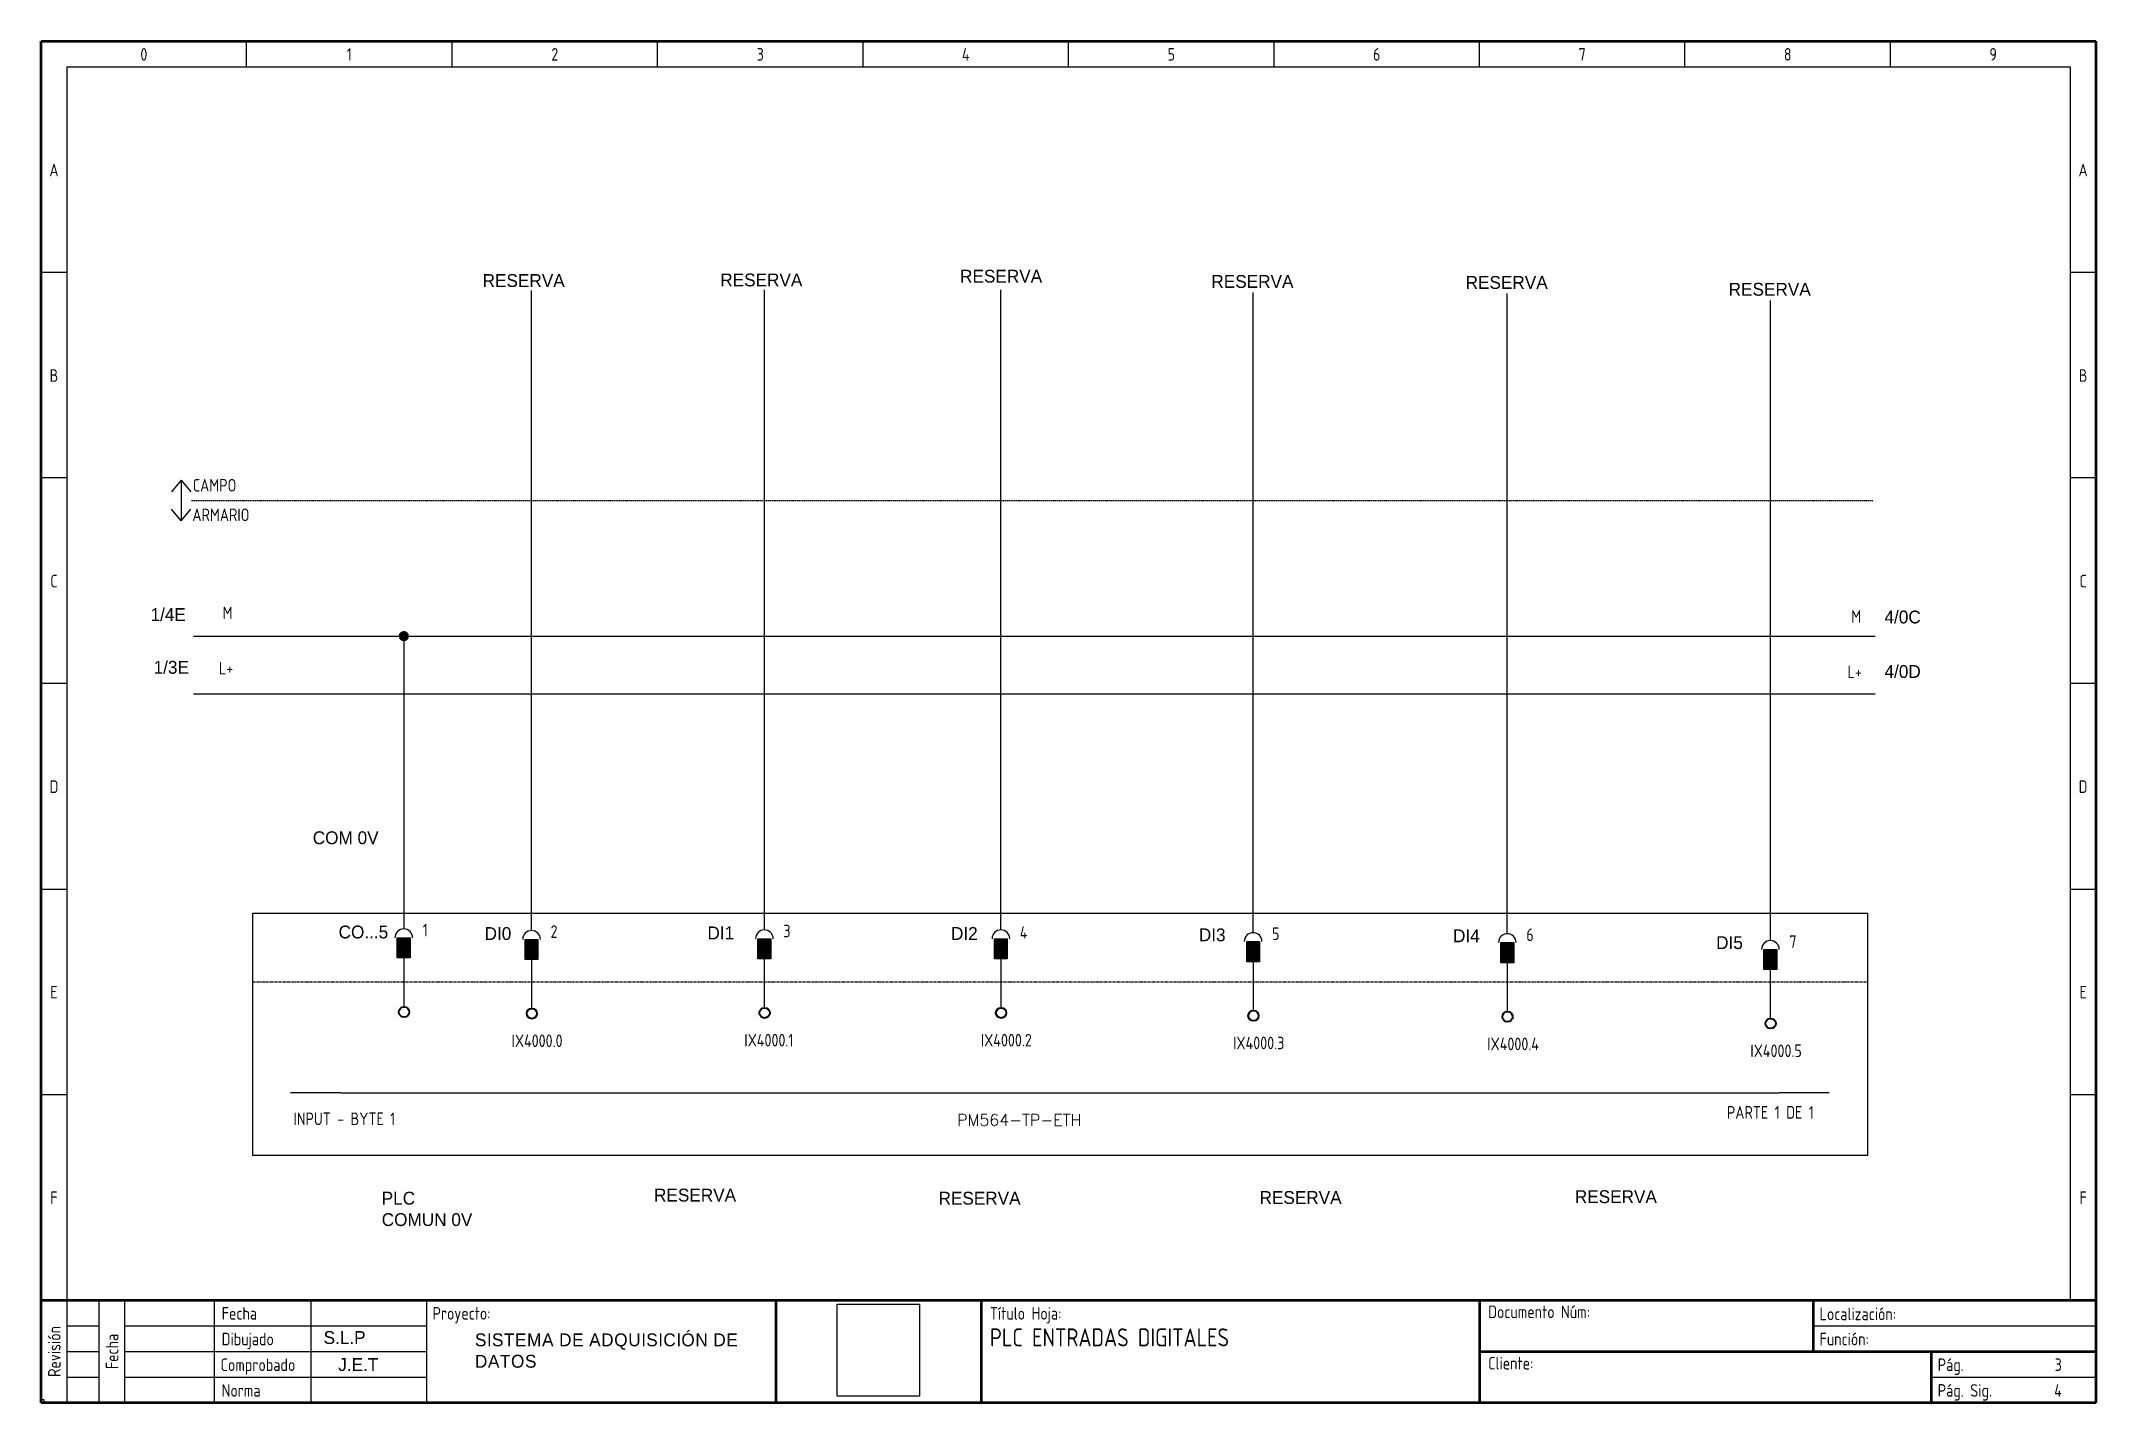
# Model space of a CAD drawing. Header units: millimetres. Extents: x 0 to 400, y 0 to 265.
import ezdxf
from ezdxf.enums import TextEntityAlignment as Align

# ---------------------------------------------------------------- set-up
doc = ezdxf.new("R2010")
doc.units = ezdxf.units.MM
for name, pattern in [('Caddy_Solid', [0]), ('SOS_MLINK', [0.375, 0.25, -0.125]), ('SOSED_PE', [0.75, 0.5, -0.125, 0, -0.125])]:
    doc.linetypes.add(name, pattern=pattern)
doc.layers.add('Caddy_1', color=7, linetype='Continuous', lineweight=25)
doc.styles.add('Caddy_Vectorfont1p', font='isocp___.ttf', dxfattribs={"width": 0.9})
doc.styles.add('LABEL', font='simplex.shx')
picture_1 = doc.add_image_def('image1.jpg', size_in_pixel=(300, 335))
picture_2 = doc.add_image_def('image2.jpg', size_in_pixel=(300, 335))

# ---------------------------------------------------------------- blocks, each defined once
blk = doc.blocks.new('Blk3')
at = {"layer": 'Caddy_1', "linetype": 'Caddy_Solid', "lineweight": 50}
for p, q in [((10, 30), (410, 30)), ((153, 30), (153, 10)), ((193, 30), (193, 10)), ((290, 30), (290, 10)), ((355, 20), (355, 30)), ((290, 20), (410, 20)), ((378, 10), (378, 20)), ((410, 10), (10, 10))]:
    blk.add_line(p, q, dxfattribs=at)
at = {"layer": 'Caddy_1', "linetype": 'Caddy_Solid', "lineweight": 25}
for p, q in [((10, 30), (15, 30)), ((15, 30), (15, 10)), ((21.25, 30), (21.25, 10)), ((26.25, 30), (26.25, 10)), ((43.75, 10), (43.75, 30)), ((62.5, 30), (62.5, 10)), ((85, 30), (85, 10)), ((15, 25), (21.25, 25)), ((26.25, 25), (85, 25)), ((355, 25), (410, 25)), ((15, 20), (21.25, 20)), ((26.25, 20), (85, 20)), ((15, 15), (21.25, 15)), ((26.25, 15), (85, 15)), ((378, 15), (410, 15))]:
    blk.add_line(p, q, dxfattribs=at)
at = {"layer": 'Caddy_1', "lineweight": 25, "style": 'Caddy_Vectorfont1p', "width": 0.9}
for s, p in [('Fecha', (45.15, 26.2)), ('Proyecto:', (86.2, 26.2)), ('Título Hoja:', (194.7, 26.2)), ('Documento Núm:', (291.7, 26.5)), ('Localización:', (356.2, 26.1)), ('Dibujado', (45.15, 21.2)), ('Función:', (356.2, 21.2)), ('Comprobado', (44.94, 16.2)), ('Cliente:', (291.7, 16.5)), ('Pág.', (379.2, 16.2)), ('Norma', (45.15, 11.2)), ('Pág. Sig.', (379.2, 11.2))]:
    blk.add_text(s, height=2.45, dxfattribs=at).set_placement(p)
for s, p in [('Revisión', (13.8, 20)), ('Fecha', (25.05, 20))]:
    blk.add_text(s, height=2.45, rotation=90, dxfattribs=at).set_placement(p, align=Align.CENTER)
blk = doc.blocks.new('Blk4')
at = {"layer": 'Caddy_1', "linetype": 'Caddy_Solid', "lineweight": 50}
for p, q in [((10, 10), (10, 275)), ((10, 275), (410, 275)), ((410, 275), (410, 10))]:
    blk.add_line(p, q, dxfattribs=at)
at = {"layer": 'Caddy_1', "linetype": 'Caddy_Solid', "lineweight": 25}
for p, q in [((50, 270), (50, 275)), ((90, 270), (90, 275)), ((130, 270), (130, 275)), ((170, 270), (170, 275)), ((210, 270), (210, 275)), ((250, 270), (250, 275)), ((290, 270), (290, 275)), ((330, 270), (330, 275)), ((370, 270), (370, 275)), ((15, 270), (15, 30)), ((15, 270), (405, 270)), ((405, 270), (405, 30)), ((15, 230), (10, 230)), ((410, 230), (405, 230)), ((15, 190), (10, 190)), ((410, 190), (405, 190)), ((15, 150), (10, 150)), ((410, 150), (405, 150)), ((10, 110), (15, 110)), ((405, 110), (410, 110)), ((10, 70), (15, 70)), ((405, 70), (410, 70))]:
    blk.add_line(p, q, dxfattribs=at)
at = {"layer": 'Caddy_1', "lineweight": 25, "style": 'Caddy_Vectorfont1p', "width": 0.9}
for s, p in [('0', (30, 271.2)), ('1', (70, 271.2)), ('2', (110, 271.2)), ('3', (150, 271.2)), ('4', (190, 271.2)), ('5', (230, 271.2)), ('6', (270, 271.2)), ('7', (310, 271.2)), ('8', (350, 271.2)), ('9', (390, 271.2)), ('A', (12.5, 248.7)), ('A', (407.5, 248.7)), ('B', (12.5, 208.7)), ('B', (407.5, 208.7)), ('C', (12.5, 168.7)), ('C', (407.5, 168.7)), ('D', (12.5, 128.7)), ('D', (407.5, 128.7)), ('E', (12.5, 88.7)), ('E', (407.5, 88.7)), ('F', (12.5, 48.7)), ('F', (407.5, 48.7))]:
    blk.add_text(s, height=2.45, dxfattribs=at).set_placement(p, align=Align.CENTER)

msp = doc.modelspace()

# ---------------------------------------------------------------- hatches: boundary and pattern name
at = {"linetype": 'Continuous'}
h = msp.add_hatch(color=256, dxfattribs=at)
edge = h.paths.add_edge_path()
edge.add_arc((70.58, 149.14), 1, 0, 360)
for points in [[(69.32, 90.44), (71.83, 90.44), (71.83, 86.51), (69.32, 86.51)], [(94.2, 90.13), (96.7, 90.13), (96.7, 86.21), (94.2, 86.21)], [(139.52, 90.26), (142.02, 90.26), (142.02, 86.33), (139.52, 86.33)], [(185.55, 90.26), (188.06, 90.26), (188.06, 86.33), (185.55, 86.33)], [(234.66, 89.71), (237.16, 89.71), (237.16, 85.78), (234.66, 85.78)], [(284.15, 89.52), (286.65, 89.52), (286.65, 85.59), (284.15, 85.59)], [(335.36, 88.19), (337.86, 88.19), (337.86, 84.26), (335.36, 84.26)]]:
    msp.add_hatch(color=256, dxfattribs=at).paths.add_polyline_path(points)

# ---------------------------------------------------------------- linework, layer by layer
for p, q in [((95.45, 96.03, 1), (95.45, 216.42, 1)), ((140.77, 96.15, 1), (140.77, 216.54, 1)), ((186.81, 96.15, 1), (186.81, 216.54, 1)), ((235.91, 95.6, 1), (235.91, 215.99, 1)), ((285.4, 95.41, 1), (285.4, 215.8, 1)), ((336.61, 94.08, 1), (336.61, 214.47, 1)), ((27.23, 179.52), (25.34, 177.24)), ((27.23, 179.52), (27.23, 171.59)), ((27.23, 179.52), (29.11, 177.24)), ((27.23, 171.57), (25.34, 173.85)), ((27.23, 171.57), (29.11, 173.85)), ((29.64, 149.14), (357.01, 149.14)), ((29.64, 137.89), (357.01, 137.89)), ((95.45, 91.85, 1), (95.45, 96.03, 1)), ((140.77, 91.98, 1), (140.77, 96.15, 1)), ((186.81, 91.98, 1), (186.81, 96.15, 1)), ((235.91, 91.43, 1), (235.91, 95.6, 1)), ((285.4, 91.24, 1), (285.4, 95.41, 1)), ((336.61, 89.91, 1), (336.61, 94.08, 1)), ((70.63, 77, 1), (70.63, 86.51, 1)), ((95.5, 76.7, 1), (95.5, 86.2, 1)), ((140.83, 76.82, 1), (140.83, 86.32, 1)), ((186.86, 76.82, 1), (186.86, 86.32, 1)), ((235.97, 76.28, 1), (235.97, 85.78, 1)), ((285.45, 76.09, 1), (285.45, 85.59, 1)), ((336.66, 74.76, 1), (336.66, 84.26, 1)), ((58.3, 60.3, 1), (48.51, 60.3, 1)), ((58.3, 60.3, 1), (338.3, 60.3, 1)), ((348.08, 60.3, 2), (338.3, 60.3, 2))]:
    msp.add_line(p, q, dxfattribs=at)
at = {"linetype": 'SOS_MLINK'}
msp.add_line((29.28, 175.54), (356.65, 175.54), dxfattribs=at)
msp.add_line((70.58, 149.14), (70.58, 92.16))
at = {"linetype": 'SOSED_PE'}
msp.add_line((41.17, 81.88), (355.51, 81.88), dxfattribs=at)
at = {"linetype": 'Continuous'}
for points in [[(41.17, 95.23), (355.51, 95.23), (355.51, 48.06), (41.17, 48.06)], [(69.32, 90.44), (71.83, 90.44), (71.83, 86.51), (69.32, 86.51)], [(94.2, 90.13), (96.7, 90.13), (96.7, 86.21), (94.2, 86.21)], [(139.52, 90.26), (142.02, 90.26), (142.02, 86.33), (139.52, 86.33)], [(185.55, 90.26), (188.06, 90.26), (188.06, 86.33), (185.55, 86.33)], [(234.66, 89.71), (237.16, 89.71), (237.16, 85.78), (234.66, 85.78)], [(284.15, 89.52), (286.65, 89.52), (286.65, 85.59), (284.15, 85.59)], [(335.36, 88.19), (337.86, 88.19), (337.86, 84.26), (335.36, 84.26)]]:
    msp.add_lwpolyline(points, close=True, dxfattribs=at)
for centre in [(70.58, 90.44, 1), (95.45, 90.13, 1), (140.77, 90.25, 1), (186.81, 90.25, 1), (235.91, 89.71, 1), (285.4, 89.52, 1), (336.61, 88.19, 1)]:
    msp.add_arc(centre, 1.72, 0, 180, dxfattribs=at)
at = {"layer": 'Caddy_1', "lineweight": 40}
for centre in [(70.63, 76, 1), (95.5, 75.7, 1), (140.83, 75.82, 1), (186.86, 75.82, 1), (235.97, 75.28, 1), (285.45, 75.09, 1), (336.66, 73.76, 1)]:
    msp.add_circle(centre, 1, dxfattribs=at)

# ---------------------------------------------------------------- block references
at = {"layer": 'Caddy_1'}
for name in ['Blk4', 'Blk3']:
    msp.add_blockref(name, (-10.02, -10.07), dxfattribs=at)

# ---------------------------------------------------------------- texts
at = {"char_height": 2.5, "attachment_point": 1}
for s, insert, width in [('{RESERVA}', (178.87, 220.44), 29.7485), ('{RESERVA}', (85.93, 219.59), 29.7485), ('{RESERVA}', (132.19, 219.71), 29.7485), ('{RESERVA}', (227.79, 219.41), 29.7485), ('{RESERVA}', (277.28, 219.22), 29.7485), ('{RESERVA}', (328.49, 217.89), 29.7485), ('{1/4E}', (21.28, 154.59), 12.5931), ('{4/0C}', (358.82, 154.12), 12.5931), ('{1/3E}', (21.88, 144.33), 12.5931), ('{4/0D}', (358.82, 143.51), 12.5931), ('{COM 0V }', (52.86, 111.16), 24.3265), ('{CO...5}', (57.89, 92.82), 12.2565), ('{DI0 }', (86.31, 92.52), 22.0217), ('{DI1}', (129.69, 92.64), 26.6281), ('{DI2}', (177.1, 92.53), 30.6652), ('{DI3 }', (225.35, 92.27), 25.6654), ('{DI4 }', (274.83, 92.08), 25.6654), ('{DI5 }', (326.05, 90.75), 25.6654), ('{PLC\\PCOMUN 0V}', (66.28, 41.02), 27.0859), ('{RESERVA}', (119.29, 41.62), 29.7485), ('{RESERVA}', (174.67, 41.02), 32.0399), ('{RESERVA}', (237.16, 41.15), 22.3632), ('{RESERVA}', (298.54, 41.31), 23.7822), ('{\\C5;S.L.P}', (54.97, 13.9), 20.0109), ('{\\C5;\\T1.05;SISTEMA DE ADQUISICIÓN DE DATOS}', (84.43, 13.45), 51.3134), ('{\\C5;J.E.T}', (57.81, 8.64), 20.0109)]:
    msp.add_mtext(s, dxfattribs=dict(at, insert=insert, width=width))
at = {"linetype": 'Continuous', "insert": (178.3, 56.1), "char_height": 2.25, "width": 42.9657, "attachment_point": 1, "style": 'LABEL'}
msp.add_mtext('{PM564-TP-ETH}', dxfattribs=at)
at = {"layer": 'Caddy_1', "lineweight": 25, "style": 'Caddy_Vectorfont1p', "width": 0.9}
for s, p in [('CAMPO', (29.51, 177.28)), ('ARMARIO', (29.42, 171.52)), ('M', (35.32, 152.45)), ('M', (352.35, 151.74)), ('L+', (34.6, 141.68)), ('L+', (351.63, 140.97)), ('1', (74.27, 90.72)), ('2', (99.15, 90.42)), ('3', (144.47, 90.54)), ('4', (190.5, 90.25, 1)), ('5', (239.61, 90)), ('6', (289.09, 89.81)), ('7', (340.31, 88.48)), ('IX4000.0', (91.56, 69.17)), ('IX4000.1', (136.88, 69.29)), ('IX4000.2', (182.91, 69.29)), ('IX4000.3', (232.02, 68.75)), ('IX4000.4', (281.5, 68.56)), ('IX4000.5', (332.72, 67.23)), ('INPUT - BYTE 1', (49.11, 53.99)), ('PARTE 1 DE 1', (328.15, 55.24))]:
    msp.add_text(s, height=2.45, dxfattribs=at).set_placement(p)
at = {"layer": 'Caddy_1', "color": 5, "lineweight": 25, "true_color": 0x0000ff, "style": 'Caddy_Vectorfont1p', "width": 0.9}
msp.add_text('PLC ENTRADAS DIGITALES', height=3.5, dxfattribs=at).set_placement((184.68, 10.93, -1))
for s, p in [('3', (393.35, 6.13, -1)), ('4', (393.35, 1.13, -1))]:
    msp.add_text(s, height=2.45, dxfattribs=at).set_placement(p, align=Align.RIGHT)

# ---------------------------------------------------------------- pictures from other files: only their frames are drawn
image = msp.add_image(picture_2, insert=(154.94, 1.27), size_in_units=(16.01, 17.87))
image.dxf.flags = 7
image = msp.add_image(picture_1, insert=(0, 0), size_in_units=(0.507, 0.566))
image.dxf.flags = 7

doc.saveas('drawing.dxf')
